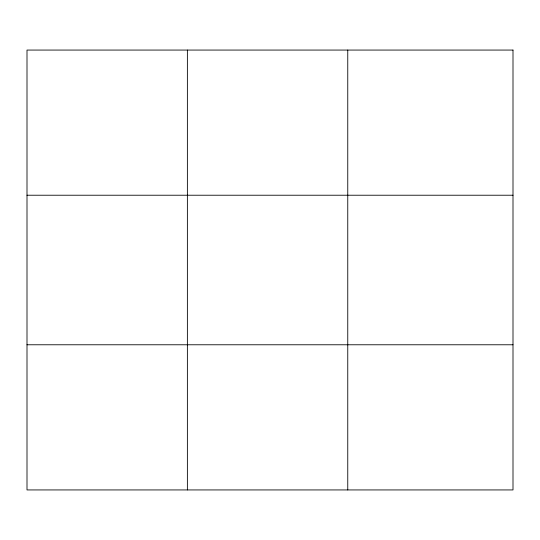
<?xml version="1.0" encoding="UTF-8"?>
<svg xmlns="http://www.w3.org/2000/svg" width="540" height="540" viewBox="0 0 540 540"><rect width="100%" height="100%" fill="white"/><g stroke="black" fill="none" stroke-linecap="round" stroke-linejoin="round"><path stroke-width="0.81" d="M187.38 50.065L187.38 489.935M347.76 50.065L347.76 489.935M27 195.224L513 195.224M27 344.776L513 344.776M513 50.065L27 50.065L27 489.935L513 489.935L513 50.065"/></g></svg>
